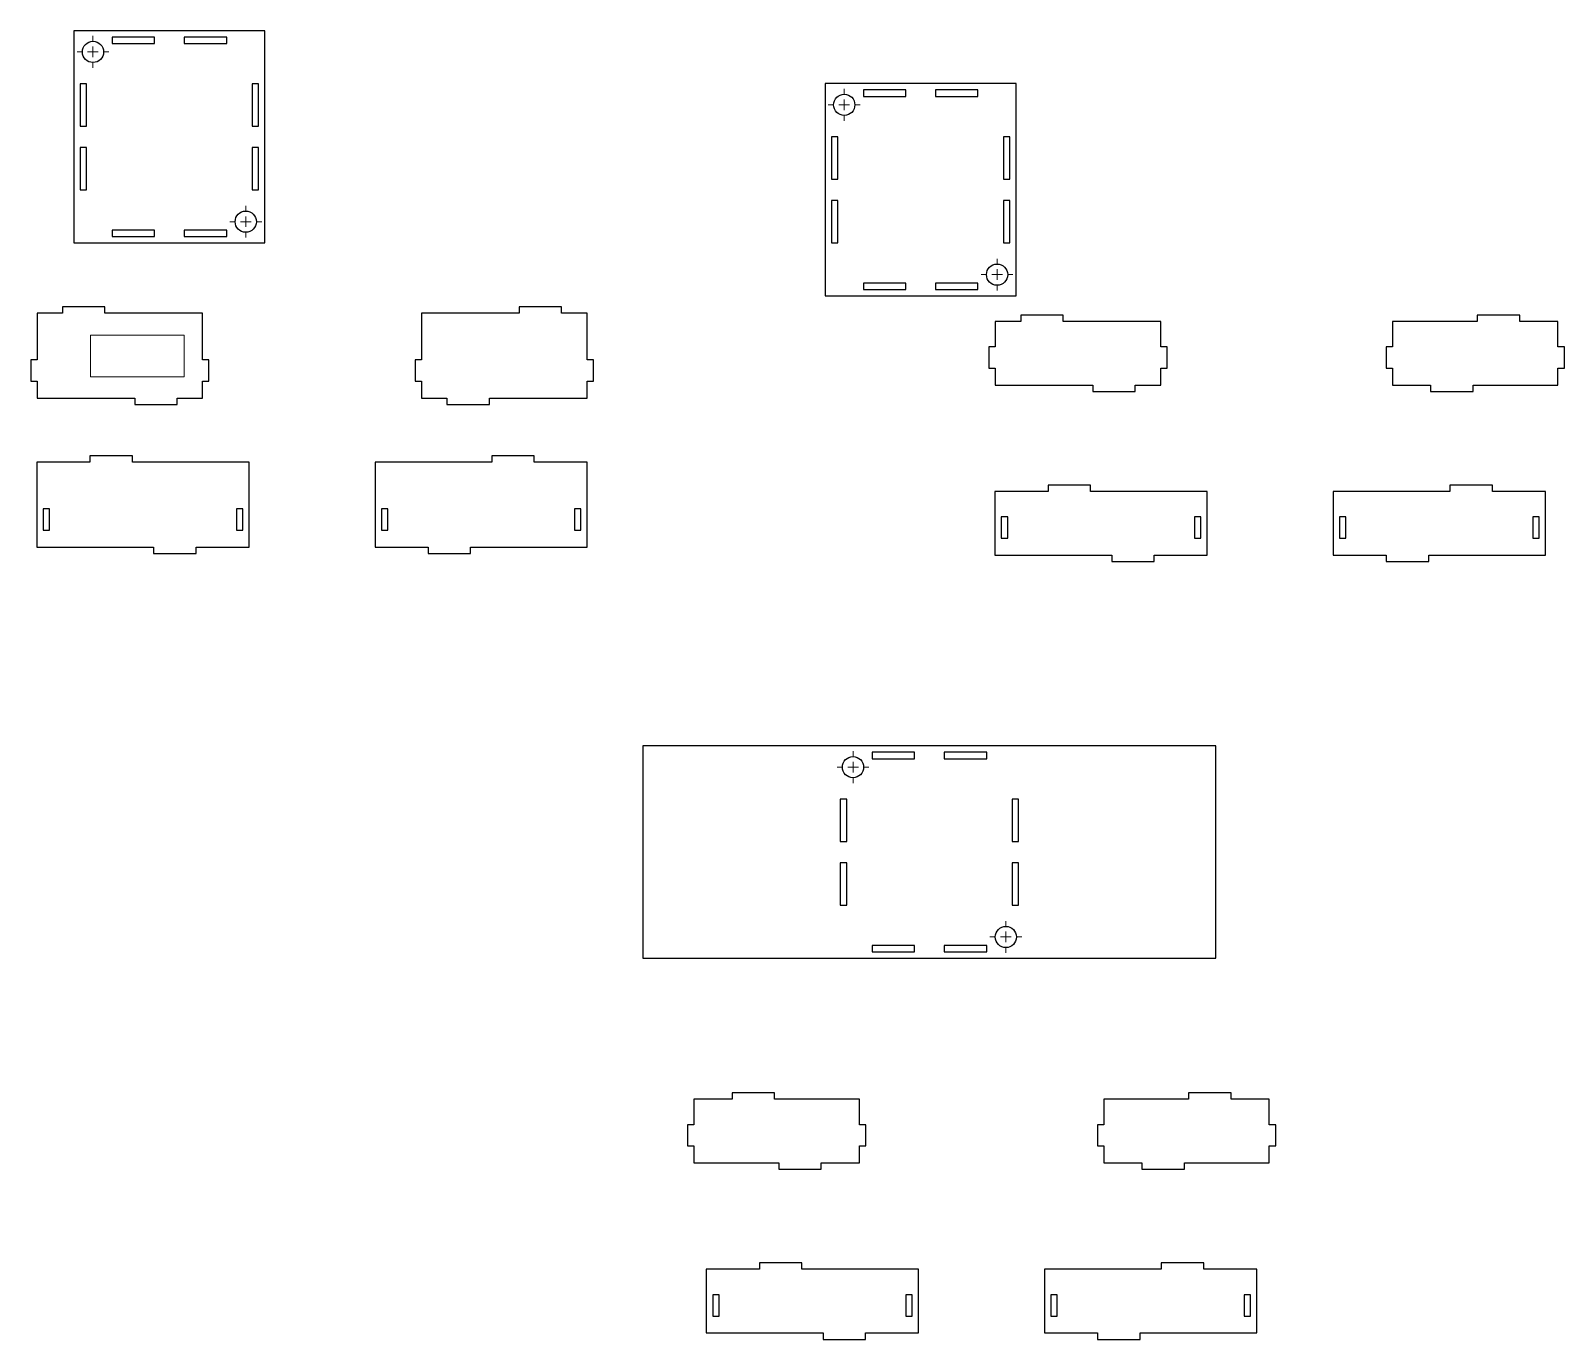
# Model space of a CAD drawing. Header units: millimetres. Extents: x 344 to 705, y 375 to 683.
import ezdxf

# ---------------------------------------------------------------- set-up
doc = ezdxf.new("R2010")
doc.units = ezdxf.units.MM

# ---------------------------------------------------------------- blocks, each defined once
blk = doc.blocks.new('SW_CENTERMARKSYMBOL_0')
at = {"color": 0, "linetype": 'Continuous', "lineweight": 18}
for p, q in [((0, 2.5), (0, 3.75)), ((-2.5, 0), (-3.75, 0)), ((0, 0), (-1.25, 0)), ((0, 0), (0, 1.25)), ((0, 0), (0, -1.25)), ((0, 0), (1.25, 0)), ((2.5, 0), (3.75, 0)), ((0, -2.5), (0, -3.75))]:
    blk.add_line(p, q, dxfattribs=at)
blk = doc.blocks.new('SW_CENTERMARKSYMBOL_1')
at = {"color": 0, "linetype": 'Continuous', "lineweight": 18}
for p, q in [((0, 2.5), (0, 3.75)), ((-2.5, 0), (-3.75, 0)), ((0, 0), (-1.25, 0)), ((0, 0), (0, 1.25)), ((0, 0), (0, -1.25)), ((0, 0), (1.25, 0)), ((2.5, 0), (3.75, 0)), ((0, -2.5), (0, -3.75))]:
    blk.add_line(p, q, dxfattribs=at)
blk = doc.blocks.new('SW_CENTERMARKSYMBOL_2')
at = {"color": 0, "linetype": 'Continuous', "lineweight": 18}
for p, q in [((0, 2.5), (0, 3.75)), ((-2.5, 0), (-3.75, 0)), ((0, 0), (-1.25, 0)), ((0, 0), (0, 1.25)), ((0, 0), (0, -1.25)), ((0, 0), (1.25, 0)), ((2.5, 0), (3.75, 0)), ((0, -2.5), (0, -3.75))]:
    blk.add_line(p, q, dxfattribs=at)
blk = doc.blocks.new('SW_CENTERMARKSYMBOL_3')
at = {"color": 0, "linetype": 'Continuous', "lineweight": 18}
for p, q in [((0, 2.5), (0, 3.75)), ((-2.5, 0), (-3.75, 0)), ((0, 0), (-1.25, 0)), ((0, 0), (0, 1.25)), ((0, 0), (0, -1.25)), ((0, 0), (1.25, 0)), ((2.5, 0), (3.75, 0)), ((0, -2.5), (0, -3.75))]:
    blk.add_line(p, q, dxfattribs=at)
blk = doc.blocks.new('SW_CENTERMARKSYMBOL_4')
at = {"color": 0, "linetype": 'Continuous', "lineweight": 18}
for p, q in [((0, 2.5), (0, 3.75)), ((-2.5, 0), (-3.75, 0)), ((0, 0), (-1.25, 0)), ((0, 0), (0, 1.25)), ((0, 0), (0, -1.25)), ((0, 0), (1.25, 0)), ((2.5, 0), (3.75, 0)), ((0, -2.5), (0, -3.75))]:
    blk.add_line(p, q, dxfattribs=at)
blk = doc.blocks.new('SW_CENTERMARKSYMBOL_5')
at = {"color": 0, "linetype": 'Continuous', "lineweight": 18}
for p, q in [((0, 2.5), (0, 3.75)), ((-2.5, 0), (-3.75, 0)), ((0, 0), (-1.25, 0)), ((0, 0), (0, 1.25)), ((0, 0), (0, -1.25)), ((0, 0), (1.25, 0)), ((2.5, 0), (3.75, 0)), ((0, -2.5), (0, -3.75))]:
    blk.add_line(p, q, dxfattribs=at)

msp = doc.modelspace()

# ---------------------------------------------------------------- linework, layer by layer
at = {"color": 7, "linetype": 'Continuous', "lineweight": 25}
for p, q in [((399.12, 682.85), (354.12, 682.85)), ((354.12, 682.85), (354.12, 632.85)), ((399.12, 632.85), (399.12, 682.85)), ((373.12, 681.35), (363.12, 681.35)), ((363.12, 681.35), (363.12, 679.85)), ((363.12, 679.85), (373.12, 679.85)), ((373.12, 679.85), (373.12, 681.35)), ((390.12, 681.35), (380.12, 681.35)), ((380.12, 681.35), (380.12, 679.85)), ((380.12, 679.85), (390.12, 679.85)), ((390.12, 679.85), (390.12, 681.35)), ((357.12, 670.35), (355.62, 670.35)), ((355.62, 670.35), (355.62, 660.35)), ((357.12, 660.35), (357.12, 670.35)), ((396.12, 670.35), (396.12, 660.35)), ((397.62, 670.35), (396.12, 670.35)), ((397.62, 660.35), (397.62, 670.35)), ((576.1, 670.38), (531.1, 670.38)), ((531.1, 670.38), (531.1, 620.38)), ((550.1, 668.88), (540.1, 668.88)), ((540.1, 668.88), (540.1, 667.38)), ((550.1, 667.38), (550.1, 668.88)), ((557.1, 668.88), (557.1, 667.38)), ((567.1, 668.88), (557.1, 668.88)), ((567.1, 667.38), (567.1, 668.88)), ((576.1, 620.38), (576.1, 670.38)), ((540.1, 667.38), (550.1, 667.38)), ((557.1, 667.38), (567.1, 667.38)), ((355.62, 660.35), (357.12, 660.35)), ((396.12, 660.35), (397.62, 660.35)), ((534.1, 657.88), (532.6, 657.88)), ((532.6, 657.88), (532.6, 647.88)), ((534.1, 647.88), (534.1, 657.88)), ((573.1, 657.88), (573.1, 647.88)), ((574.6, 657.88), (573.1, 657.88)), ((574.6, 647.88), (574.6, 657.88)), ((357.12, 655.35), (355.62, 655.35)), ((355.62, 655.35), (355.62, 645.35)), ((357.12, 645.35), (357.12, 655.35)), ((396.12, 655.35), (396.12, 645.35)), ((397.62, 655.35), (396.12, 655.35)), ((397.62, 645.35), (397.62, 655.35)), ((532.6, 647.88), (534.1, 647.88)), ((573.1, 647.88), (574.6, 647.88)), ((355.62, 645.35), (357.12, 645.35)), ((396.12, 645.35), (397.62, 645.35)), ((532.6, 642.88), (532.6, 632.88)), ((534.1, 642.88), (532.6, 642.88)), ((534.1, 632.88), (534.1, 642.88)), ((573.1, 642.88), (573.1, 632.88)), ((574.6, 642.88), (573.1, 642.88)), ((574.6, 632.88), (574.6, 642.88)), ((373.12, 635.85), (363.12, 635.85)), ((363.12, 635.85), (363.12, 634.35)), ((373.12, 634.35), (373.12, 635.85)), ((390.12, 635.85), (380.12, 635.85)), ((380.12, 635.85), (380.12, 634.35)), ((390.12, 634.35), (390.12, 635.85)), ((354.12, 632.85), (399.12, 632.85)), ((363.12, 634.35), (373.12, 634.35)), ((380.12, 634.35), (390.12, 634.35)), ((532.6, 632.88), (534.1, 632.88)), ((573.1, 632.88), (574.6, 632.88)), ((550.1, 623.38), (540.1, 623.38)), ((540.1, 623.38), (540.1, 621.88)), ((540.1, 621.88), (550.1, 621.88)), ((550.1, 621.88), (550.1, 623.38)), ((567.1, 623.38), (557.1, 623.38)), ((557.1, 623.38), (557.1, 621.88)), ((557.1, 621.88), (567.1, 621.88)), ((567.1, 621.88), (567.1, 623.38)), ((531.1, 620.38), (576.1, 620.38)), ((345.45, 616.27), (345.45, 605.27)), ((351.45, 616.27), (345.45, 616.27)), ((351.45, 617.77), (351.45, 616.27)), ((361.45, 617.77), (351.45, 617.77)), ((361.45, 616.27), (361.45, 617.77)), ((384.45, 616.27), (361.45, 616.27)), ((384.45, 605.27), (384.45, 616.27)), ((436.02, 616.27), (436.02, 605.27)), ((459.02, 616.27), (436.02, 616.27)), ((469.02, 617.77), (459.02, 617.77)), ((459.02, 617.77), (459.02, 616.27)), ((469.02, 616.27), (469.02, 617.77)), ((475.02, 616.27), (469.02, 616.27)), ((475.02, 605.27), (475.02, 616.27)), ((577.16, 614.36), (571.16, 614.36)), ((571.16, 614.36), (571.16, 608.36)), ((577.16, 615.86), (577.16, 614.36)), ((587.16, 615.86), (577.16, 615.86)), ((587.16, 614.36), (587.16, 615.86)), ((610.16, 614.36), (587.16, 614.36)), ((610.16, 608.36), (610.16, 614.36)), ((664.73, 614.36), (664.73, 608.36)), ((684.73, 614.36), (664.73, 614.36)), ((684.73, 615.86), (684.73, 614.36)), ((694.73, 615.86), (684.73, 615.86)), ((694.73, 614.36), (694.73, 615.86)), ((703.73, 614.36), (694.73, 614.36)), ((703.73, 608.36), (703.73, 614.36)), ((569.66, 608.36), (569.66, 603.36)), ((571.16, 608.36), (569.66, 608.36)), ((611.66, 608.36), (610.16, 608.36)), ((611.66, 603.36), (611.66, 608.36)), ((663.23, 608.36), (663.23, 603.36)), ((664.73, 608.36), (663.23, 608.36)), ((705.23, 608.36), (703.73, 608.36)), ((705.23, 603.36), (705.23, 608.36)), ((345.45, 605.27), (343.95, 605.27)), ((343.95, 605.27), (343.95, 600.27)), ((385.95, 605.27), (384.45, 605.27)), ((385.95, 600.27), (385.95, 605.27)), ((434.52, 605.27), (434.52, 600.27)), ((436.02, 605.27), (434.52, 605.27)), ((476.52, 605.27), (475.02, 605.27)), ((476.52, 600.27), (476.52, 605.27)), ((569.66, 603.36), (571.16, 603.36)), ((571.16, 603.36), (571.16, 599.36)), ((610.16, 603.36), (611.66, 603.36)), ((610.16, 599.36), (610.16, 603.36)), ((663.23, 603.36), (664.73, 603.36)), ((664.73, 603.36), (664.73, 599.36)), ((703.73, 603.36), (705.23, 603.36)), ((703.73, 599.36), (703.73, 603.36)), ((343.95, 600.27), (345.45, 600.27)), ((345.45, 600.27), (345.45, 596.27)), ((384.45, 596.27), (384.45, 600.27)), ((384.45, 600.27), (385.95, 600.27)), ((434.52, 600.27), (436.02, 600.27)), ((436.02, 600.27), (436.02, 596.27)), ((475.02, 596.27), (475.02, 600.27)), ((475.02, 600.27), (476.52, 600.27)), ((345.45, 596.27), (368.45, 596.27)), ((368.45, 596.27), (368.45, 594.77)), ((378.45, 596.27), (384.45, 596.27)), ((378.45, 594.77), (378.45, 596.27)), ((436.02, 596.27), (442.02, 596.27)), ((442.02, 596.27), (442.02, 594.77)), ((452.02, 594.77), (452.02, 596.27)), ((452.02, 596.27), (475.02, 596.27)), ((571.16, 599.36), (594.16, 599.36)), ((594.16, 599.36), (594.16, 597.86)), ((594.16, 597.86), (604.16, 597.86)), ((604.16, 599.36), (610.16, 599.36)), ((604.16, 597.86), (604.16, 599.36)), ((664.73, 599.36), (673.73, 599.36)), ((673.73, 599.36), (673.73, 597.86)), ((673.73, 597.86), (683.73, 597.86)), ((683.73, 599.36), (703.73, 599.36)), ((683.73, 597.86), (683.73, 599.36)), ((368.45, 594.77), (378.45, 594.77)), ((442.02, 594.77), (452.02, 594.77)), ((357.9, 582.71), (357.9, 581.21)), ((367.9, 582.71), (357.9, 582.71)), ((367.9, 581.21), (367.9, 582.71)), ((462.57, 582.71), (452.57, 582.71)), ((452.57, 582.71), (452.57, 581.21)), ((462.57, 581.21), (462.57, 582.71)), ((357.9, 581.21), (345.4, 581.21)), ((345.4, 581.21), (345.4, 561.21)), ((395.4, 581.21), (367.9, 581.21)), ((395.4, 561.21), (395.4, 581.21)), ((425.07, 581.21), (425.07, 561.21)), ((452.57, 581.21), (425.07, 581.21)), ((475.07, 581.21), (462.57, 581.21)), ((475.07, 561.21), (475.07, 581.21)), ((583.6, 575.8), (583.6, 574.3)), ((593.6, 575.8), (583.6, 575.8)), ((593.6, 574.3), (593.6, 575.8)), ((688.28, 575.8), (678.28, 575.8)), ((678.28, 575.8), (678.28, 574.3)), ((688.28, 574.3), (688.28, 575.8)), ((583.6, 574.3), (571.1, 574.3)), ((571.1, 574.3), (571.1, 559.3)), ((621.1, 574.3), (593.6, 574.3)), ((621.1, 559.3), (621.1, 574.3)), ((650.78, 574.3), (650.78, 559.3)), ((678.28, 574.3), (650.78, 574.3)), ((700.78, 574.3), (688.28, 574.3)), ((700.78, 559.3), (700.78, 574.3)), ((346.9, 570.21), (346.9, 565.21)), ((348.4, 570.21), (346.9, 570.21)), ((348.4, 565.21), (348.4, 570.21)), ((393.9, 570.21), (392.4, 570.21)), ((392.4, 570.21), (392.4, 565.21)), ((393.9, 565.21), (393.9, 570.21)), ((426.57, 570.21), (426.57, 565.21)), ((428.07, 570.21), (426.57, 570.21)), ((428.07, 565.21), (428.07, 570.21)), ((473.57, 570.21), (472.07, 570.21)), ((472.07, 570.21), (472.07, 565.21)), ((473.57, 565.21), (473.57, 570.21)), ((574.1, 568.3), (572.6, 568.3)), ((572.6, 568.3), (572.6, 563.3)), ((574.1, 563.3), (574.1, 568.3)), ((619.6, 568.3), (618.1, 568.3)), ((618.1, 568.3), (618.1, 563.3)), ((619.6, 563.3), (619.6, 568.3)), ((652.28, 568.3), (652.28, 563.3)), ((653.78, 568.3), (652.28, 568.3)), ((653.78, 563.3), (653.78, 568.3)), ((697.78, 568.3), (697.78, 563.3)), ((699.28, 568.3), (697.78, 568.3)), ((699.28, 563.3), (699.28, 568.3)), ((346.9, 565.21), (348.4, 565.21)), ((392.4, 565.21), (393.9, 565.21)), ((426.57, 565.21), (428.07, 565.21)), ((472.07, 565.21), (473.57, 565.21)), ((345.4, 561.21), (372.9, 561.21)), ((372.9, 561.21), (372.9, 559.71)), ((382.9, 561.21), (395.4, 561.21)), ((382.9, 559.71), (382.9, 561.21)), ((425.07, 561.21), (437.57, 561.21)), ((437.57, 561.21), (437.57, 559.71)), ((447.57, 559.71), (447.57, 561.21)), ((447.57, 561.21), (475.07, 561.21)), ((572.6, 563.3), (574.1, 563.3)), ((618.1, 563.3), (619.6, 563.3)), ((652.28, 563.3), (653.78, 563.3)), ((697.78, 563.3), (699.28, 563.3)), ((372.9, 559.71), (382.9, 559.71)), ((437.57, 559.71), (447.57, 559.71)), ((571.1, 559.3), (598.6, 559.3)), ((598.6, 559.3), (598.6, 557.8)), ((598.6, 557.8), (608.6, 557.8)), ((608.6, 559.3), (621.1, 559.3)), ((608.6, 557.8), (608.6, 559.3)), ((650.78, 559.3), (663.28, 559.3)), ((663.28, 559.3), (663.28, 557.8)), ((663.28, 557.8), (673.28, 557.8)), ((673.28, 559.3), (700.78, 559.3)), ((673.28, 557.8), (673.28, 559.3)), ((488.17, 514.34), (488.17, 464.34)), ((623.17, 514.34), (488.17, 514.34)), ((623.17, 464.34), (623.17, 514.34)), ((552.17, 512.84), (542.17, 512.84)), ((542.17, 512.84), (542.17, 511.34)), ((542.17, 511.34), (552.17, 511.34)), ((552.17, 511.34), (552.17, 512.84)), ((569.17, 512.84), (559.17, 512.84)), ((559.17, 512.84), (559.17, 511.34)), ((559.17, 511.34), (569.17, 511.34)), ((569.17, 511.34), (569.17, 512.84)), ((536.17, 501.84), (534.67, 501.84)), ((534.67, 501.84), (534.67, 491.84)), ((536.17, 491.84), (536.17, 501.84)), ((575.17, 501.84), (575.17, 491.84)), ((576.67, 501.84), (575.17, 501.84)), ((576.67, 491.84), (576.67, 501.84)), ((534.67, 491.84), (536.17, 491.84)), ((575.17, 491.84), (576.67, 491.84)), ((536.17, 486.84), (534.67, 486.84)), ((534.67, 486.84), (534.67, 476.84)), ((536.17, 476.84), (536.17, 486.84)), ((575.17, 486.84), (575.17, 476.84)), ((576.67, 486.84), (575.17, 486.84)), ((576.67, 476.84), (576.67, 486.84)), ((534.67, 476.84), (536.17, 476.84)), ((575.17, 476.84), (576.67, 476.84)), ((552.17, 467.34), (542.17, 467.34)), ((542.17, 467.34), (542.17, 465.84)), ((552.17, 465.84), (552.17, 467.34)), ((569.17, 467.34), (559.17, 467.34)), ((559.17, 467.34), (559.17, 465.84)), ((569.17, 465.84), (569.17, 467.34)), ((488.17, 464.34), (623.17, 464.34)), ((542.17, 465.84), (552.17, 465.84)), ((559.17, 465.84), (569.17, 465.84)), ((509.16, 431.1), (500.16, 431.1)), ((500.16, 431.1), (500.16, 425.1)), ((509.16, 432.6), (509.16, 431.1)), ((519.16, 432.6), (509.16, 432.6)), ((519.16, 431.1), (519.16, 432.6)), ((539.16, 431.1), (519.16, 431.1)), ((539.16, 425.1), (539.16, 431.1)), ((596.73, 431.1), (596.73, 425.1)), ((616.73, 431.1), (596.73, 431.1)), ((616.73, 432.6), (616.73, 431.1)), ((626.73, 432.6), (616.73, 432.6)), ((626.73, 431.1), (626.73, 432.6)), ((635.73, 431.1), (626.73, 431.1)), ((635.73, 425.1), (635.73, 431.1)), ((498.66, 425.1), (498.66, 420.1)), ((500.16, 425.1), (498.66, 425.1)), ((540.66, 425.1), (539.16, 425.1)), ((540.66, 420.1), (540.66, 425.1)), ((595.23, 425.1), (595.23, 420.1)), ((596.73, 425.1), (595.23, 425.1)), ((637.23, 425.1), (635.73, 425.1)), ((637.23, 420.1), (637.23, 425.1)), ((498.66, 420.1), (500.16, 420.1)), ((500.16, 420.1), (500.16, 416.1)), ((539.16, 420.1), (540.66, 420.1)), ((539.16, 416.1), (539.16, 420.1)), ((595.23, 420.1), (596.73, 420.1)), ((596.73, 420.1), (596.73, 416.1)), ((635.73, 420.1), (637.23, 420.1)), ((635.73, 416.1), (635.73, 420.1)), ((500.16, 416.1), (520.16, 416.1)), ((520.16, 416.1), (520.16, 414.6)), ((530.16, 416.1), (539.16, 416.1)), ((530.16, 414.6), (530.16, 416.1)), ((596.73, 416.1), (605.73, 416.1)), ((605.73, 416.1), (605.73, 414.6)), ((615.73, 416.1), (635.73, 416.1)), ((615.73, 414.6), (615.73, 416.1)), ((520.16, 414.6), (530.16, 414.6)), ((605.73, 414.6), (615.73, 414.6)), ((515.61, 391.04), (503.11, 391.04)), ((503.11, 391.04), (503.11, 376.04)), ((515.61, 392.54), (515.61, 391.04)), ((525.61, 392.54), (515.61, 392.54)), ((525.61, 391.04), (525.61, 392.54)), ((553.11, 391.04), (525.61, 391.04)), ((553.11, 376.04), (553.11, 391.04)), ((582.78, 391.04), (582.78, 376.04)), ((610.28, 391.04), (582.78, 391.04)), ((620.28, 392.54), (610.28, 392.54)), ((610.28, 392.54), (610.28, 391.04)), ((620.28, 391.04), (620.28, 392.54)), ((632.78, 391.04), (620.28, 391.04)), ((632.78, 376.04), (632.78, 391.04)), ((506.11, 385.04), (504.61, 385.04)), ((504.61, 385.04), (504.61, 380.04)), ((506.11, 380.04), (506.11, 385.04)), ((551.61, 385.04), (550.11, 385.04)), ((550.11, 385.04), (550.11, 380.04)), ((551.61, 380.04), (551.61, 385.04)), ((584.28, 385.04), (584.28, 380.04)), ((585.78, 385.04), (584.28, 385.04)), ((585.78, 380.04), (585.78, 385.04)), ((629.78, 385.04), (629.78, 380.04)), ((631.28, 385.04), (629.78, 385.04)), ((631.28, 380.04), (631.28, 385.04)), ((504.61, 380.04), (506.11, 380.04)), ((550.11, 380.04), (551.61, 380.04)), ((584.28, 380.04), (585.78, 380.04)), ((629.78, 380.04), (631.28, 380.04)), ((503.11, 376.04), (530.61, 376.04)), ((530.61, 376.04), (530.61, 374.54)), ((540.61, 376.04), (553.11, 376.04)), ((540.61, 374.54), (540.61, 376.04)), ((582.78, 376.04), (595.28, 376.04)), ((595.28, 376.04), (595.28, 374.54)), ((605.28, 376.04), (632.78, 376.04)), ((605.28, 374.54), (605.28, 376.04)), ((530.61, 374.54), (540.61, 374.54)), ((595.28, 374.54), (605.28, 374.54))]:
    msp.add_line(p, q, dxfattribs=at)
at = {"color": 7, "linetype": 'Continuous', "lineweight": 18}
for p, q in [((358.03, 611.12), (380.11, 611.12)), ((358.03, 611.12), (358.03, 601.29)), ((380.11, 611.12), (380.11, 601.29)), ((358.03, 601.29), (380.11, 601.29))]:
    msp.add_line(p, q, dxfattribs=at)
at = {"color": 7, "linetype": 'Continuous', "lineweight": 25}
for centre in [(358.62, 677.85), (535.6, 665.38), (394.62, 637.85), (571.6, 625.38), (537.67, 509.34), (573.67, 469.34)]:
    msp.add_circle(centre, 2.5, dxfattribs=at)

# ---------------------------------------------------------------- block references
at = {"color": 7, "linetype": 'Continuous', "lineweight": 18}
for name, p in [('SW_CENTERMARKSYMBOL_5', (358.62, 677.85)), ('SW_CENTERMARKSYMBOL_1', (535.6, 665.38)), ('SW_CENTERMARKSYMBOL_4', (394.62, 637.85)), ('SW_CENTERMARKSYMBOL_0', (571.6, 625.38)), ('SW_CENTERMARKSYMBOL_3', (537.67, 509.34)), ('SW_CENTERMARKSYMBOL_2', (573.67, 469.34))]:
    msp.add_blockref(name, p, dxfattribs=at)

doc.saveas('drawing.dxf')
